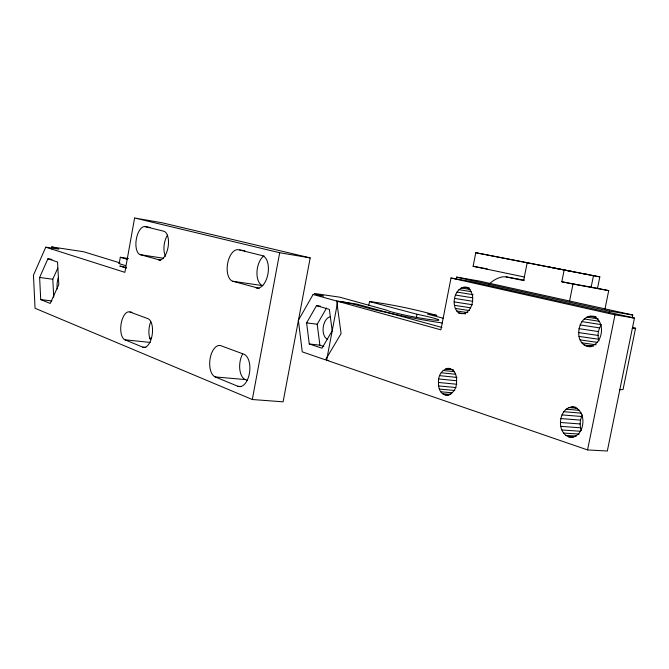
<?xml version="1.0" encoding="UTF-8"?>
<svg xmlns="http://www.w3.org/2000/svg" width="669" height="669" viewBox="0 0 669 669"><rect width="100%" height="100%" fill="white"/><g stroke="black" fill="none" stroke-linecap="round" stroke-linejoin="round"><path stroke-width="1" d="M581.302 430.443C579.463 425.442 579.814 419.538 582.515 414.914M598.981 340.922C597.233 335.846 598.078 329.976 600.913 325.443M571.677 406.894C588.469 407.965 585.626 440.035 568.625 436.84C554.71 431.204 559.543 403.641 575.817 407.262M591.036 346.785C571.175 346.877 577.146 310.433 596.029 316.897M438.463 382.467C437.777 366.236 457.119 362.682 456.584 381.062C457.287 397.386 437.877 400.865 438.463 382.467L456.743 384.24M465.959 287.202C478.486 291.726 472.197 318.536 458.541 312.849C449.685 305.549 454.945 284.45 467.974 287.536M51.438 248.927L51.789 246.928L83.592 251.736L119.91 262.884L118.915 263.009A28.943 1.756 10.2 0 0 125.421 265.501M119.224 263.352L120.311 257.281L128.431 258.51M134.611 217.985L124.869 272.342L45.76 247.187L33.45 275.21L35.047 308.267L252.305 399.518L283.112 401.826L310.182 257.891L162.492 222.869L134.611 217.985L279.692 252.723L310.182 257.891M252.305 399.518L279.692 252.723M337.795 301.326L440.896 329.834L450.998 278.028L470.073 281.306L634.446 318.051L607.318 451.015L587.566 449.928L326.614 360.24L337.795 301.326L356.343 303.994L441.941 327.442M368.744 305.658L369.522 301.552C392.31 304.554 414.73 309.304 436.874 315.433L427.449 314.079L443.154 318.243M416.444 317.332L417.038 314.271L369.522 301.552M456.275 279.174L456.676 277.125L479.489 281.08L632.74 314.999L632.113 318.043M524.354 276.999L473.117 266.295L475.776 252.715L599.817 276.899L597.509 288.339L561.801 281.774L564.159 270.008L599.817 276.899M527.18 262.766L523.643 280.595L506.149 276.891L502.871 276.815A39.998 27.797 -81.4 0 0 488.964 284.283M569.503 301.418L572.982 284.066L608.715 290.622L604.893 309.471M591.103 287.394L593.462 275.695M609.108 313.151L609.526 311.118L632.74 314.999M587.566 449.928L614.995 314.84L634.446 318.051M635.55 328.245L623.232 388.58A48.176 4.081 11.6 0 1 619.745 389.759M47.892 258.794L57.534 262.022L58.788 284.551L50.242 303.425L40.725 299.595L39.622 277.484L47.892 258.794L51.956 259.38M53.754 297.203L52.776 279.241L57.777 268.11M313.084 294.485L298.374 320.342L302.263 351.869L325.527 359.863L341.081 333.58L336.683 301.017L313.084 294.485L323.637 296.033L314.221 293.44L339.86 297.203L386.95 310.265A26.501 1.597 10.9 0 0 411.56 316.445A26.501 1.597 10.9 0 0 438.228 320.3A26.501 1.597 10.9 0 0 422.382 315.392L417.038 314.271M316.504 305.658L329.349 309.354L332.192 330.821L321.99 348.206L309.27 343.975L306.619 322.893L316.504 305.658L320.359 306.193M323.838 346.483L319.899 345.187L317.198 324.239L326.581 308.033M565.924 435.394L576.302 436.071M568.625 436.84L573.81 437.175M563.624 433.044L579.187 434.089M561.876 429.966L580.541 431.262M560.789 426.362L580.475 427.784M560.438 422.482L580.115 423.954M586.93 346.224C602.409 348.206 607.343 321.12 592.951 316.404M560.831 418.568L580.508 420.107M237.888 386.272A16.432 8.831 -84 0 0 249.386 373.57A16.432 8.831 -84 0 0 243.851 354.202L220.954 345.722A15.989 8.354 -83.8 0 0 210.175 358.241A15.989 8.354 -83.8 0 0 215.201 376.94L237.888 386.272L240.94 386.523M561.96 414.897L581.629 416.486M563.741 411.694L581.336 413.166M566.066 409.194L579.513 410.348M568.767 407.555L577.046 408.274M215.201 376.94L245.331 379.557L247.254 380.327M442.711 393.798L450.856 394.518M444.86 395.003L448.932 395.362M440.896 391.783L452.085 392.795M439.525 389.09L454.778 390.495M438.697 385.921L455.974 387.552M131.952 312.256L129.937 312.013A14.2 6.606 -83 0 0 121.181 323.462A14.2 6.606 -83 0 0 124.936 339.802L142.806 347.152L145.884 347.462M438.839 378.972L456.091 380.686M439.792 375.669L457.044 377.425M326.614 360.24L328.688 360.457M124.936 339.802L150.216 342.428M441.264 372.775L455.472 374.247M443.162 370.475L454.326 371.655M447.703 368.276L450.747 368.602M445.362 368.945L453.482 369.806M309.27 343.975L319.899 345.187M40.725 299.595L51.931 300.95M306.619 322.893L317.198 324.239M39.622 277.484L52.776 279.241M584.179 344.987L593.42 346.258M581.829 342.829L596.204 344.828M580.04 339.902L597.484 342.361M256.152 287.963A16.482 8.923 -81.3 0 0 267.901 274.114A16.482 8.923 -81.3 0 0 262.164 255.591L238.666 249.771A16.039 8.446 -81.3 0 0 227.652 263.352A16.039 8.446 -81.3 0 0 232.854 281.273L259.179 288.406M336.683 301.017C353.274 302.823 368.887 309.245 385.294 312.105A46.362 2.801 10.9 0 0 442.343 322.985M578.919 336.398L598.421 339.2M578.551 332.568L598.036 335.42M458.541 312.849L465.616 313.895M232.854 281.273L262.8 285.663A15.738 8.58 -81.3 0 1 256.963 272.107A15.738 8.58 -81.3 0 1 264.004 255.801M578.953 328.655L598.429 331.565M456.684 310.976L467.798 312.632M455.288 308.417L469.421 310.541M45.76 247.187L58.914 249.161L51.789 246.928M150.316 227.502L145.29 226.64A14.25 6.665 -81.1 0 0 136.367 238.933A14.25 6.665 -81.1 0 0 140.256 254.655L160.619 260.241M454.443 305.323L470.575 307.79M580.09 324.917L599.566 327.885M140.256 254.655L163.403 258.234M581.905 321.605L601.364 324.632M454.192 301.911L472.339 304.729M454.569 298.416L472.707 301.276M584.263 318.946L599.625 321.371M587.014 317.114L598.278 318.912M589.974 316.245L596.121 317.231M455.53 295.062L472.657 297.805M457.027 292.077L473.142 294.695M458.959 289.652L471.043 291.642M463.575 287.126L469.621 288.138M239.694 249.938L244.854 250.8M461.184 287.963L470.257 289.468M506.149 276.891L524.429 280.169M473.117 266.295L487.275 268.896M583.477 273.738L587.85 274.566M549.767 267.174L573.408 271.748M572.003 283.606L574.035 283.991M475.776 252.715L564.184 270M597.509 288.339L608.715 290.622M561.801 281.774L572.982 284.066M126.491 267.449L119.784 266.045L126.592 268.16M456.676 277.125L609.526 311.118M450.998 278.028L614.995 314.84M145.29 226.64L163.771 231.223A14.601 6.999 -81.2 0 1 168.028 247.405A14.601 6.999 -81.2 0 1 158.578 259.923M120.311 257.281L127.21 259.346M129.937 312.013L147.958 318.687A14.551 6.933 -83.1 0 1 152.064 335.537A14.551 6.933 -83.1 0 1 142.806 347.152M151.395 338.297A50.484 5.511 9.5 0 1 149.404 338.037M57.258 288.991A12.176 5.151 -82.2 0 1 58.17 277.928M245.331 379.557A15.688 8.496 -83.8 0 1 242.613 354.001M150.383 339.643A13.965 6.74 -83 0 1 150.759 321.655M165.494 256.252A14.016 6.799 -81.1 0 1 167.501 235.12M327.751 339.35A11.457 6.757 -82.7 0 1 323.186 327.626A11.457 6.757 -82.7 0 1 330.243 316.797M632.974 327.283A48.31 1.731 11.3 0 1 632.264 328.395"/></g></svg>
